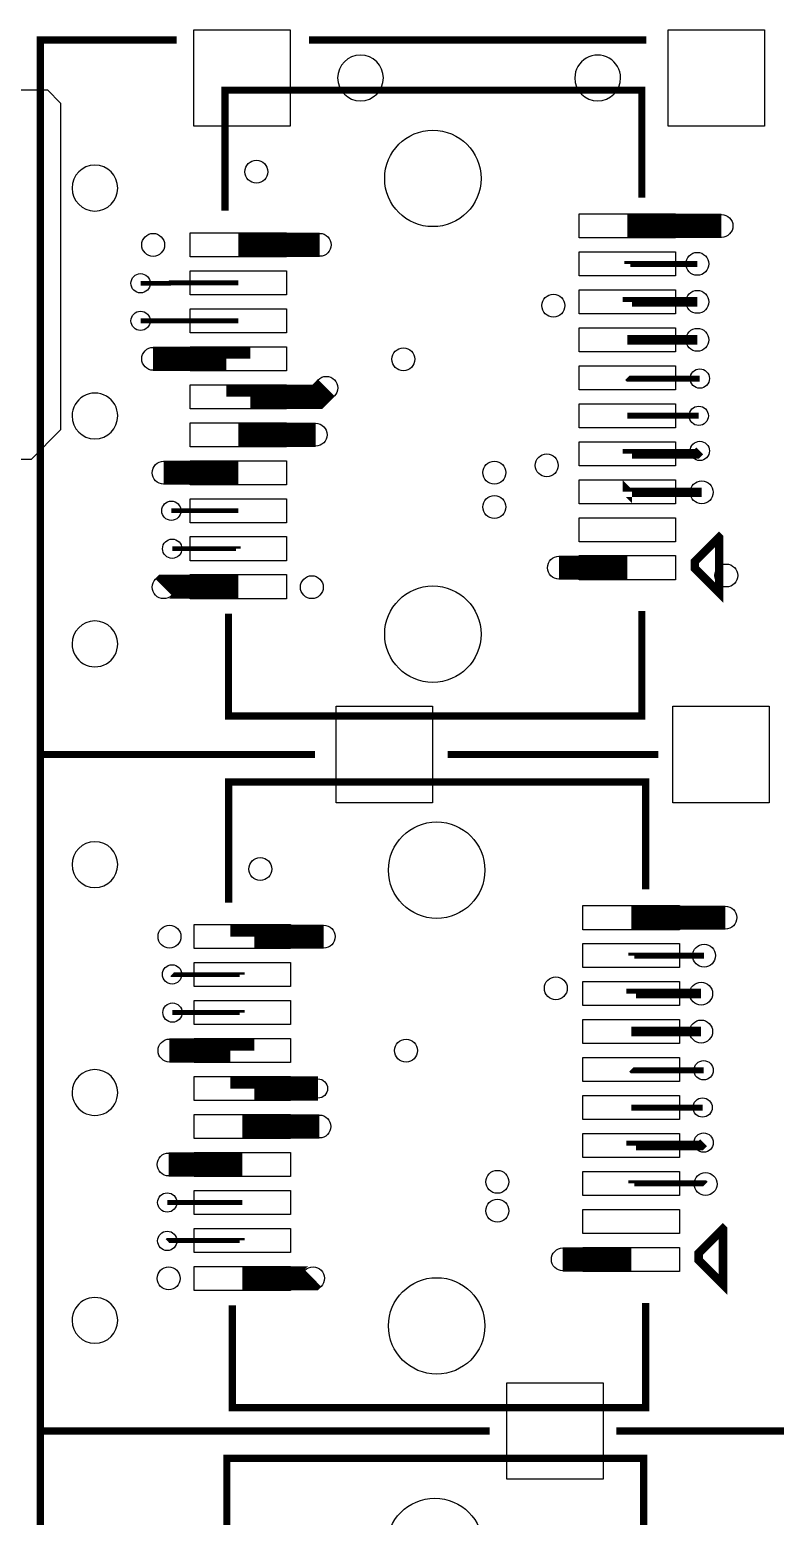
# Model space of a CAD drawing. Extents: x -17 to 168, y 0 to 127.
# Drawn here: x 117.06 to 132.78, y 47.98 to 79.29 of the extents above; entities that cross this region are included whole.
import ezdxf

# ---------------------------------------------------------------- set-up
doc = ezdxf.new("R2010")
doc.units = 0
doc.header["$MEASUREMENT"] = 0
for name, color, linetype in [('BG_OUTLINE', 130, 'CONTINUOUS'), ('ET_TOP', 123, 'CONTINUOUS'), ('PG_SILKSCREEN_TOP', 123, 'CONTINUOUS'), ('PIN_TOP', 4, 'CONTINUOUS'), ('VC_TOP', 131, 'CONTINUOUS')]:
    doc.layers.add(name, color=color, linetype=linetype)

msp = doc.modelspace()

# ---------------------------------------------------------------- linework, layer by layer
at = {"layer": 'BG_OUTLINE'}
for points in [[(124.521189, 78.278203, 1), (123.556039, 78.278253, 1)], [(129.521204, 78.278203, 1), (128.556004, 78.278253, 1)], [(118.921301, 75.958192, 1), (117.956051, 75.958192, 1)], [(118.921301, 71.158405, 1), (117.956051, 71.158303, 1)], [(118.921301, 66.358287, 1), (117.956051, 66.358237, 1)], [(118.921301, 61.708309, 1), (117.956051, 61.708259, 1)], [(118.921301, 56.908395, 1), (117.956051, 56.908497, 1)], [(118.921301, 52.108405, 1), (117.956051, 52.108303, 1)]]:
    msp.add_lwpolyline(points, format="xyb", close=True, dxfattribs=at)
at = {"layer": 'ET_TOP'}
msp.add_lwpolyline([(116.3193, 70.244995), (115.9891, 70.575195), (115.9891, 76.023495), (115.951508, 76.061087), (115.951508, 76.589103), (115.9383, 76.602107), (115.9383, 77.572895), (116.3193, 77.953895), (116.3193, 77.979295, -0.414214), (116.3701, 78.030095), (117.4369, 78.030095), (117.7163, 77.750695), (117.7163, 70.867295), (117.094, 70.244995)], format="xyb", close=True, dxfattribs=at)
for points, const_width in [([(129.663698, 75.16241), (131.6482, 75.16241)], 0.508), ([(121.463791, 74.762589), (123.179611, 74.762589)], 0.508), ([(129.663698, 74.362513), (129.663698, 74.362589), (131.137406, 74.362589)], 0.127), ([(119.401793, 73.953395), (120.015, 73.953395), (120.024093, 73.962489), (121.463791, 73.962489)], 0.1016), ([(129.663698, 73.562413), (129.663698, 73.562489), (131.138905, 73.562489)], 0.2032), ([(121.463791, 73.162389), (119.401793, 73.162389)], 0.1016), ([(129.663698, 72.762593), (131.138905, 72.762593)], 0.2032), ([(119.66702, 72.362593), (121.463791, 72.362593), (121.463791, 72.362492)], 0.508), ([(131.191, 71.946795), (129.679395, 71.946795), (129.663698, 71.962493)], 0.127), ([(121.463791, 71.562392), (121.463791, 71.562493), (123.128989, 71.562493), (123.317, 71.750403)], 0.508), ([(129.663698, 71.162393), (131.168597, 71.162393)], 0.127), ([(121.463791, 70.762597), (123.091194, 70.762597)], 0.508), ([(129.663698, 70.362496), (129.663698, 70.362597), (131.130802, 70.362597), (131.191, 70.422795)], 0.2032), ([(121.463791, 69.962497), (119.888, 69.962497)], 0.508), ([(129.663698, 69.562396), (129.663698, 69.562497), (129.67589, 69.550305), (131.231894, 69.550305)], 0.2032), ([(121.463791, 69.162397), (120.050103, 69.162397)], 0.1016), ([(121.463791, 68.3625), (121.463791, 68.362601), (120.068594, 68.362601)], 0.1016), ([(129.663698, 67.962501), (128.222502, 67.962501)], 0.508), ([(121.463791, 67.562501), (119.897906, 67.562501), (119.888, 67.552595)], 0.508), ([(129.744495, 60.592208), (131.728997, 60.592208)], 0.508), ([(121.544588, 60.192387), (121.544588, 60.192412), (123.260409, 60.192412)], 0.508), ([(129.744495, 59.792311), (129.744495, 59.792387), (131.281907, 59.792387)], 0.127), ([(121.544588, 59.392287), (121.544588, 59.392312), (120.070093, 59.392312), (120.0658, 59.396605)], 0.1016), ([(129.744495, 58.992211), (129.744495, 58.992287), (131.219702, 58.992287)], 0.2032), ([(121.544588, 58.592187), (121.544588, 58.592212), (120.074207, 58.592212)], 0.1016), ([(129.744495, 58.192391), (131.219702, 58.192391)], 0.2032), ([(121.544588, 57.79229), (121.544588, 57.792391), (120.010911, 57.792391)], 0.508), ([(131.271797, 57.376593), (129.760193, 57.376593), (129.744495, 57.392291)], 0.127), ([(121.544588, 56.99219), (121.544588, 56.992291), (123.140495, 56.992291)], 0.508), ([(121.544588, 56.192395), (123.171991, 56.192395)], 0.508), ([(129.744495, 56.592191), (131.249395, 56.592191)], 0.127), ([(129.744495, 55.792294), (129.744495, 55.792395), (131.211599, 55.792395), (131.271797, 55.852593)], 0.2032), ([(121.544588, 55.392295), (119.99341, 55.392295)], 0.508), ([(129.744495, 54.992194), (129.744495, 54.992295), (131.300499, 54.992295), (131.312691, 54.980103)], 0.127), ([(121.544588, 54.592195), (119.9642, 54.592195)], 0.1016), ([(121.544588, 53.792298), (121.544588, 53.792399), (119.973293, 53.792399), (119.9642, 53.783205)], 0.1016), ([(129.744495, 53.392299), (128.303299, 53.392299)], 0.508), ([(121.544588, 52.992299), (123.033993, 52.992299), (123.0376, 52.995805)], 0.508)]:
    msp.add_lwpolyline(points, dxfattribs=dict(at, const_width=const_width))
at = {"layer": 'PG_SILKSCREEN_TOP', "const_width": 0.1524}
for points in [[(125.112805, 20.478496), (117.288793, 20.478496), (117.288793, 79.078303), (120.159805, 79.078303)], [(122.953805, 79.078303), (130.065805, 79.078303)], [(129.968498, 75.760301), (129.968498, 78.020901), (121.180098, 78.020901), (121.180098, 75.480901)], [(129.968498, 67.048101), (129.968498, 64.838301), (121.256298, 64.838301), (121.256298, 66.997301)], [(123.080805, 64.028295), (117.365805, 64.028295)], [(130.319805, 64.028295), (125.874805, 64.028295)], [(130.049295, 61.190099), (130.049295, 63.450699), (121.260895, 63.450699), (121.260895, 60.910699)], [(130.049295, 52.477899), (130.049295, 50.268099), (121.337095, 50.268099), (121.337095, 52.427099)], [(126.763805, 49.778412), (117.365805, 49.778412)], [(134.002805, 49.778412), (129.430805, 49.778412)], [(130.008605, 46.943289), (130.008605, 49.203889), (121.220205, 49.203889), (121.220205, 46.663889)]]:
    msp.add_lwpolyline(points, dxfattribs=at)
at = {"layer": 'PG_SILKSCREEN_TOP', "const_width": 0.1778}
for points in [[(131.08559, 67.950588), (131.08559, 67.949597), (131.599711, 67.435501), (131.599711, 68.598491), (131.595597, 68.602606), (131.08559, 68.092599)], [(131.166387, 53.380411), (131.166387, 53.379395), (131.680509, 52.865299), (131.680509, 54.028289), (131.676394, 54.032404), (131.166387, 53.522397)]]:
    msp.add_lwpolyline(points, close=True, dxfattribs=at)
at = {"layer": 'PIN_TOP'}
for points in [[(120.522797, 79.294203), (122.554797, 79.294203), (122.554797, 77.262203), (120.522797, 77.262203)], [(130.522701, 79.294203), (132.554701, 79.294203), (132.554701, 77.262203), (130.522701, 77.262203)], [(130.679698, 75.41641), (130.679698, 74.90841), (128.647698, 74.90841), (128.647698, 75.41641)], [(122.479791, 75.016589), (122.479791, 74.508589), (120.447791, 74.508589), (120.447791, 75.016589)], [(130.679698, 74.616513), (130.679698, 74.108513), (128.647698, 74.108513), (128.647698, 74.616513)], [(122.479791, 74.216489), (122.479791, 73.708489), (120.447791, 73.708489), (120.447791, 74.216489)], [(130.679698, 73.816413), (130.679698, 73.308413), (128.647698, 73.308413), (128.647698, 73.816413)], [(122.479791, 73.416389), (122.479791, 72.908389), (120.447791, 72.908389), (120.447791, 73.416389)], [(130.679698, 73.016593), (130.679698, 72.508593), (128.647698, 72.508593), (128.647698, 73.016593)], [(122.479791, 72.616492), (122.479791, 72.108492), (120.447791, 72.108492), (120.447791, 72.616492)], [(130.679698, 72.216493), (130.679698, 71.708493), (128.647698, 71.708493), (128.647698, 72.216493)], [(122.479791, 71.816392), (122.479791, 71.308392), (120.447791, 71.308392), (120.447791, 71.816392)], [(130.679698, 71.416393), (130.679698, 70.908393), (128.647698, 70.908393), (128.647698, 71.416393)], [(122.479791, 71.016597), (122.479791, 70.508597), (120.447791, 70.508597), (120.447791, 71.016597)], [(130.679698, 70.616496), (130.679698, 70.108496), (128.647698, 70.108496), (128.647698, 70.616496)], [(122.479791, 70.216497), (122.479791, 69.708497), (120.447791, 69.708497), (120.447791, 70.216497)], [(130.679698, 69.816396), (130.679698, 69.308396), (128.647698, 69.308396), (128.647698, 69.816396)], [(122.479791, 69.416397), (122.479791, 68.908397), (120.447791, 68.908397), (120.447791, 69.416397)], [(130.679698, 69.016601), (130.679698, 68.508601), (128.647698, 68.508601), (128.647698, 69.016601)], [(122.479791, 68.6165), (122.479791, 68.1085), (120.447791, 68.1085), (120.447791, 68.6165)], [(130.679698, 68.216501), (130.679698, 67.708501), (128.647698, 67.708501), (128.647698, 68.216501)], [(122.479791, 67.816501), (122.479791, 67.308501), (120.447791, 67.308501), (120.447791, 67.816501)], [(123.522816, 65.04432), (125.554816, 65.04432), (125.554816, 63.01232), (123.522816, 63.01232)], [(130.622802, 65.04432), (132.654802, 65.04432), (132.654802, 63.01232), (130.622802, 63.01232)], [(130.760495, 60.846208), (130.760495, 60.338208), (128.728495, 60.338208), (128.728495, 60.846208)], [(122.560588, 60.446387), (122.560588, 59.938387), (120.528588, 59.938387), (120.528588, 60.446387)], [(130.760495, 60.046311), (130.760495, 59.538311), (128.728495, 59.538311), (128.728495, 60.046311)], [(122.560588, 59.646287), (122.560588, 59.138287), (120.528588, 59.138287), (120.528588, 59.646287)], [(130.760495, 59.246211), (130.760495, 58.738211), (128.728495, 58.738211), (128.728495, 59.246211)], [(122.560588, 58.846187), (122.560588, 58.338187), (120.528588, 58.338187), (120.528588, 58.846187)], [(130.760495, 58.446391), (130.760495, 57.938391), (128.728495, 57.938391), (128.728495, 58.446391)], [(122.560588, 58.04629), (122.560588, 57.53829), (120.528588, 57.53829), (120.528588, 58.04629)], [(130.760495, 57.646291), (130.760495, 57.138291), (128.728495, 57.138291), (128.728495, 57.646291)], [(122.560588, 57.24619), (122.560588, 56.73819), (120.528588, 56.73819), (120.528588, 57.24619)], [(130.760495, 56.846191), (130.760495, 56.338191), (128.728495, 56.338191), (128.728495, 56.846191)], [(122.560588, 56.446395), (122.560588, 55.938395), (120.528588, 55.938395), (120.528588, 56.446395)], [(130.760495, 56.046294), (130.760495, 55.538294), (128.728495, 55.538294), (128.728495, 56.046294)], [(122.560588, 55.646295), (122.560588, 55.138295), (120.528588, 55.138295), (120.528588, 55.646295)], [(130.760495, 55.246194), (130.760495, 54.738194), (128.728495, 54.738194), (128.728495, 55.246194)], [(122.560588, 54.846195), (122.560588, 54.338195), (120.528588, 54.338195), (120.528588, 54.846195)], [(130.760495, 54.446399), (130.760495, 53.938399), (128.728495, 53.938399), (128.728495, 54.446399)], [(122.560588, 54.046298), (122.560588, 53.538298), (120.528588, 53.538298), (120.528588, 54.046298)], [(130.760495, 53.646299), (130.760495, 53.138299), (128.728495, 53.138299), (128.728495, 53.646299)], [(122.560588, 53.246299), (122.560588, 52.738299), (120.528588, 52.738299), (120.528588, 53.246299)], [(127.122707, 50.794412), (129.154707, 50.794412), (129.154707, 48.762412), (127.122707, 48.762412)]]:
    msp.add_lwpolyline(points, close=True, dxfattribs=at)
for centre in [(125.563605, 76.162408), (125.563605, 66.562503), (125.644402, 61.592206), (125.644402, 51.992301), (125.603711, 47.345397)]:
    msp.add_circle(centre, 1.016, dxfattribs=at)
at = {"layer": 'VC_TOP'}
for centre, radius in [((121.8438, 76.302895), 0.2413), ((131.6482, 75.16241), 0.2413), ((119.66702, 74.762385), 0.2413), ((123.179611, 74.762589), 0.2413), ((131.137406, 74.362589), 0.2413), ((119.401793, 73.953395), 0.2032), ((128.1049, 73.483495), 0.2413), ((131.138905, 73.562489), 0.2413), ((119.401793, 73.162389), 0.2032), ((131.138905, 72.762593), 0.2413), ((119.66702, 72.362593), 0.2413), ((124.9426, 72.353195), 0.2413), ((131.191, 71.946795), 0.2032), ((123.317, 71.750403), 0.2413), ((131.168597, 71.162393), 0.2032), ((123.091194, 70.762597), 0.2413), ((131.191, 70.422795), 0.2032), ((119.888, 69.962497), 0.2413), ((126.8603, 69.965595), 0.2413), ((127.9652, 70.117995), 0.2413), ((131.231894, 69.550305), 0.2413), ((120.050103, 69.162397), 0.2032), ((126.8603, 69.241695), 0.2413), ((120.068594, 68.362601), 0.2032), ((128.222502, 67.962501), 0.2413), ((131.748809, 67.797909), 0.2413), ((119.888, 67.552595), 0.2413), ((123.0122, 67.552595), 0.2413), ((121.924597, 61.614609), 0.2413), ((131.728997, 60.592208), 0.2413), ((120.010911, 60.192387), 0.2413), ((123.260409, 60.192412), 0.2413), ((131.281907, 59.792387), 0.2413), ((120.0658, 59.396605), 0.2032), ((128.1557, 59.104505), 0.2413), ((131.219702, 58.992287), 0.2413), ((120.074207, 58.592212), 0.2032), ((131.219702, 58.192391), 0.2413), ((120.010911, 57.792391), 0.2413), ((124.997997, 57.791909), 0.2413), ((131.271797, 57.376593), 0.2032), ((123.140495, 56.992291), 0.2032), ((131.249395, 56.592191), 0.2032), ((123.171991, 56.192395), 0.2413), ((131.271797, 55.852593), 0.2032), ((119.99341, 55.392295), 0.2413), ((126.9238, 55.027805), 0.2413), ((131.312691, 54.980103), 0.2413), ((119.9642, 54.592195), 0.2032), ((126.9238, 54.418205), 0.2413), ((119.9642, 53.783205), 0.2032), ((128.303299, 53.392299), 0.2413), ((119.99341, 52.992299), 0.2413), ((123.0376, 52.995805), 0.2413)]:
    msp.add_circle(centre, radius, dxfattribs=at)

doc.saveas('drawing.dxf')
